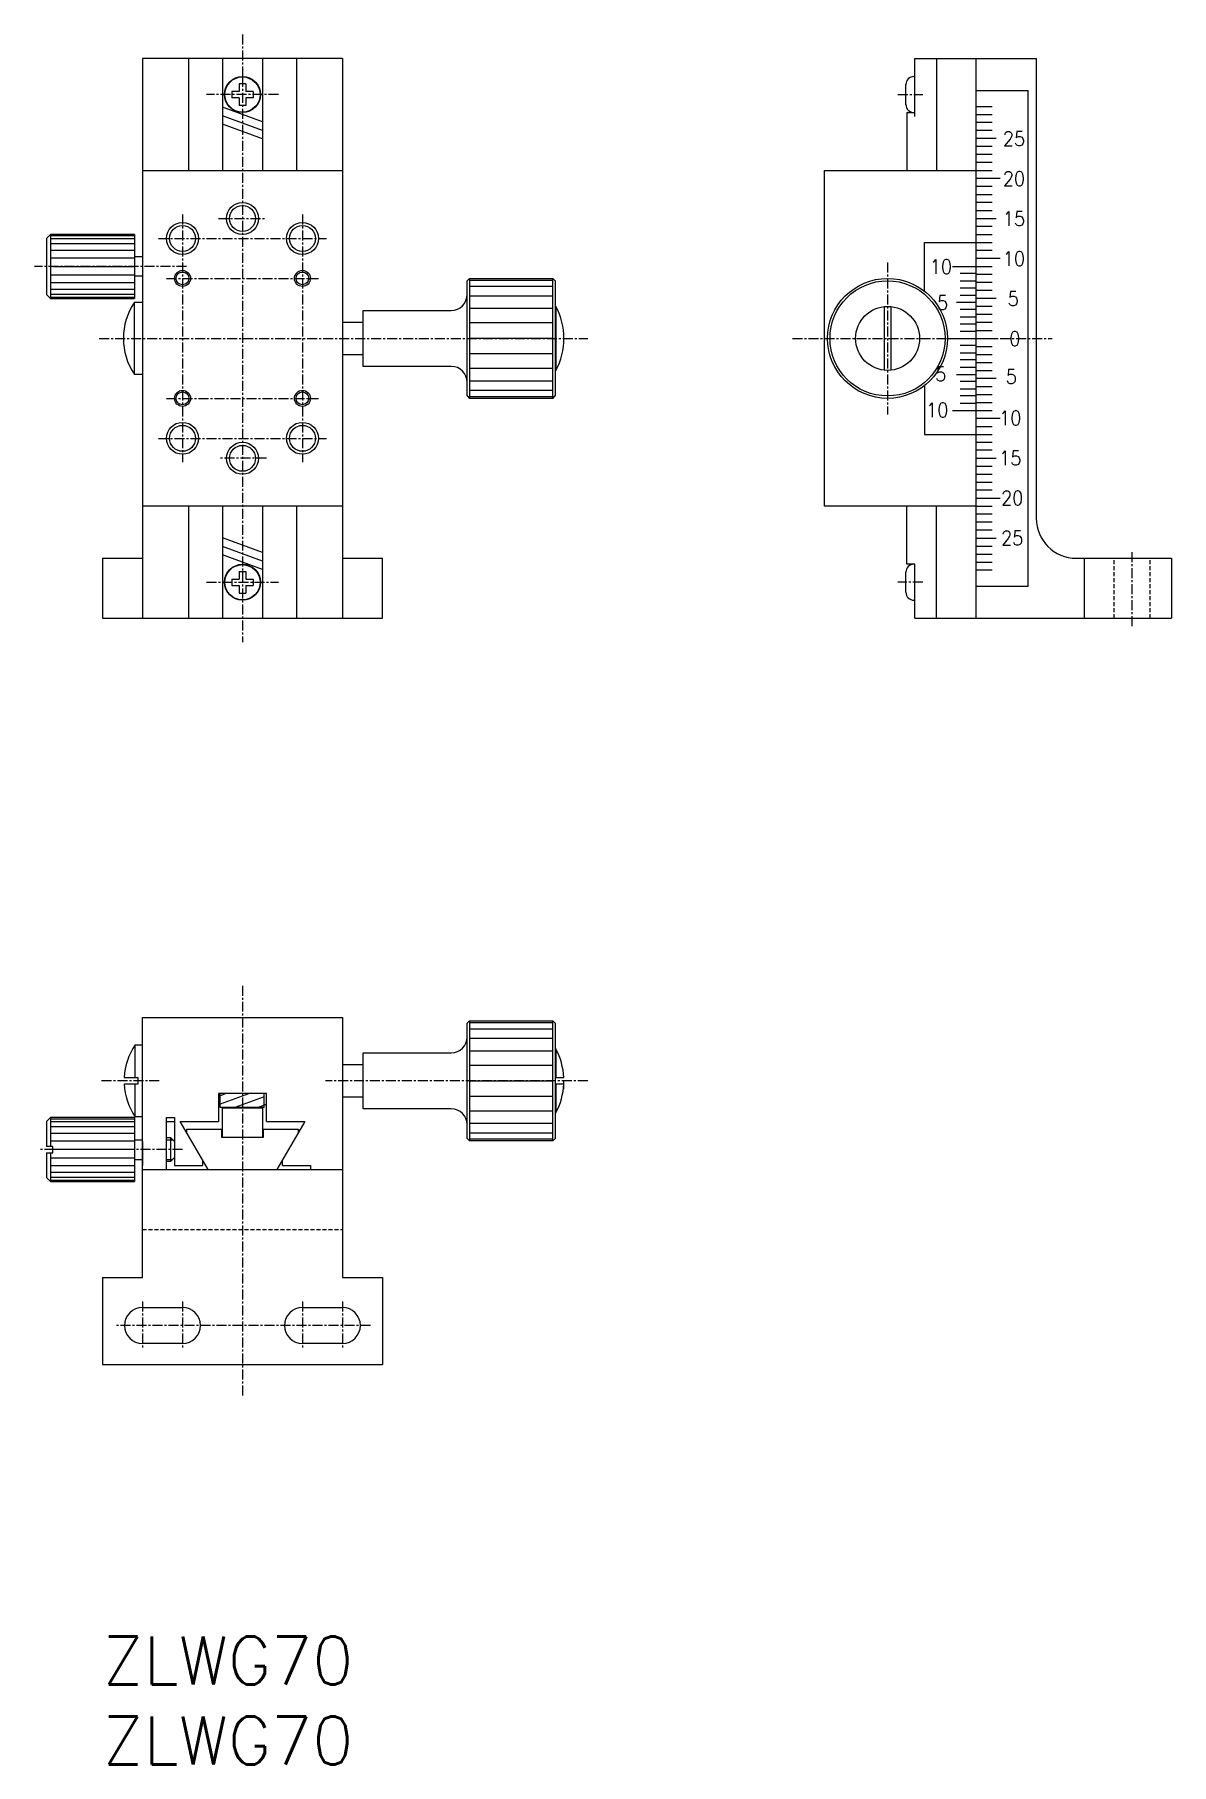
# Model space of a CAD drawing. Extents: x 1900 to 2042, y 1780 to 1996.
import ezdxf

# ---------------------------------------------------------------- set-up
doc = ezdxf.new("R2010")
doc.units = 0
doc.linetypes.add('CENTER', pattern=[2, 1.25, -0.25, 0.25, -0.25])
doc.linetypes.add('DASHED', pattern=[0.75, 0.5, -0.25])
doc.layers.get('0').update_dxf_attribs({"linetype": 'CONTINUOUS'})
doc.layers.add('CENTER', color=1, linetype='CENTER')
doc.styles.add('CONVERTER_1', font='txt.shx', dxfattribs={"width": 0.9})
doc.styles.get("Standard").update_dxf_attribs({"font": 'TXT', "bigfont": 'BIGFONT'})

msp = doc.modelspace()

# ---------------------------------------------------------------- linework, layer by layer
at = {"color": 7, "linetype": 'CONTINUOUS'}
for p, q in [((1913.38, 1993.2), (1913.38, 1923.2)), ((1938.38, 1993.2), (1913.38, 1993.2)), ((1919.13, 1993.2), (1919.13, 1979.2)), ((1923.38, 1993.2), (1923.38, 1979.2)), ((1928.38, 1993.2), (1928.38, 1979.2)), ((1932.63, 1993.2), (1932.63, 1979.2)), ((1938.38, 1993.2), (1933.98, 1993.2)), ((1938.38, 1993.2), (1938.38, 1923.2)), ((2009.97, 1985.95), (2009.97, 1993.2)), ((2009.97, 1993.2), (2025.17, 1993.2)), ((2012.67, 1993.2), (2012.67, 1979.2)), ((2012.67, 1993.2), (2012.67, 1979.2)), ((2017.67, 1923.2), (2017.67, 1993.2)), ((2025.17, 1993.2), (2025.17, 1935.7)), ((2009.87, 1990.95), (2009.97, 1990.95)), ((1924.53, 1989.1), (1924.53, 1988.3)), ((1925.48, 1989.1), (1924.53, 1989.1)), ((1926.28, 1990.05), (1925.48, 1990.05)), ((1925.48, 1990.05), (1925.48, 1989.1)), ((1926.28, 1990.05), (1926.28, 1989.1)), ((1927.23, 1989.1), (1926.28, 1989.1)), ((1927.23, 1989.1), (1927.23, 1988.3)), ((2008.87, 1987.45), (2008.87, 1989.95)), ((2017.67, 1989.2), (2024.17, 1989.2)), ((2024.17, 1927.2), (2024.17, 1989.2)), ((1925.48, 1988.3), (1924.53, 1988.3)), ((1925.48, 1988.3), (1925.48, 1987.35)), ((1926.28, 1987.35), (1925.48, 1987.35)), ((1927.23, 1988.3), (1926.28, 1988.3)), ((1926.28, 1988.3), (1926.28, 1987.35)), ((2008.97, 1986.45), (2008.97, 1979.2)), ((2008.97, 1986.45), (2009.87, 1986.45)), ((2009.87, 1986.45), (2009.97, 1986.45)), ((1913.38, 1979.2), (1938.38, 1979.2)), ((1998.67, 1979.2), (2017.67, 1979.2)), ((1998.67, 1937.2), (1998.67, 1979.2)), ((1901.38, 1970.7), (1901.88, 1971.2)), ((1912.38, 1971.2), (1901.88, 1971.2)), ((1912.38, 1971.2), (1912.38, 1963.2)), ((1901.38, 1970.7), (1901.38, 1963.7)), ((2011.17, 1964.12), (2011.17, 1970.2)), ((2011.17, 1970.2), (2017.67, 1970.2)), ((1913.38, 1968.42), (1912.38, 1968.42)), ((1913.38, 1968.7), (1913.38, 1965.7)), ((1913.38, 1965.97), (1912.38, 1965.97)), ((1954.28, 1965.7), (1953.98, 1965.4)), ((1953.98, 1951), (1953.98, 1965.4)), ((1954.28, 1965.7), (1964.68, 1965.7)), ((1964.68, 1965.7), (1964.98, 1965.4)), ((1964.98, 1965.4), (1964.98, 1951)), ((1901.88, 1963.2), (1901.38, 1963.7)), ((1901.88, 1963.2), (1912.38, 1963.2)), ((1912.36, 1953.7), (1912.36, 1962.72)), ((1912.38, 1962.72), (1913.38, 1962.72)), ((1940.98, 1954.7), (1940.98, 1961.7)), ((1940.98, 1961.7), (1951.98, 1961.7)), ((1964.98, 1962.2), (1965.08, 1962.2)), ((1965.08, 1962.2), (1965.08, 1954.2)), ((2006.17, 1954.22), (2006.17, 1962.18)), ((2006.97, 1962.18), (2006.97, 1954.22)), ((1940.98, 1960.2), (1938.38, 1960.2)), ((1938.38, 1956.2), (1940.98, 1956.2)), ((1951.98, 1954.7), (1940.98, 1954.7)), ((1965.08, 1954.2), (1964.98, 1954.2)), ((1913.38, 1953.7), (1912.36, 1953.7)), ((2011.17, 1952.27), (2011.17, 1946.2)), ((1953.98, 1951), (1954.28, 1950.7)), ((1964.68, 1950.7), (1954.28, 1950.7)), ((1964.68, 1950.7), (1964.98, 1951)), ((2011.17, 1946.2), (2017.67, 1946.2)), ((1938.38, 1937.2), (1913.38, 1937.2)), ((1919.13, 1937.2), (1919.13, 1923.2)), ((1923.38, 1937.2), (1923.38, 1923.2)), ((1928.38, 1937.2), (1928.38, 1923.2)), ((1932.63, 1937.2), (1932.63, 1923.2)), ((2017.67, 1937.2), (1998.67, 1937.2)), ((2008.97, 1929.95), (2008.97, 1937.2)), ((2012.67, 1923.2), (2012.67, 1937.2)), ((1908.38, 1930.7), (1913.38, 1930.7)), ((1908.38, 1930.7), (1908.38, 1923.2)), ((1938.38, 1930.7), (1943.38, 1930.7)), ((1943.38, 1923.2), (1943.38, 1930.7)), ((2009.87, 1929.95), (2008.97, 1929.95)), ((2009.97, 1929.95), (2009.87, 1929.95)), ((2009.97, 1923.2), (2009.97, 1929.95)), ((2030.17, 1930.7), (2042.07, 1930.7)), ((2031.17, 1930.7), (2031.17, 1923.2)), ((2042.07, 1930.7), (2042.07, 1923.2)), ((1924.53, 1928.1), (1925.48, 1928.1)), ((1924.53, 1928.1), (1924.53, 1927.3)), ((1925.48, 1929.05), (1925.48, 1928.1)), ((1925.48, 1929.05), (1926.28, 1929.05)), ((1926.28, 1929.05), (1926.28, 1928.1)), ((1926.28, 1928.1), (1927.23, 1928.1)), ((1927.23, 1928.1), (1927.23, 1927.3)), ((2008.87, 1926.45), (2008.87, 1928.95)), ((1924.53, 1927.3), (1925.48, 1927.3)), ((1925.48, 1927.3), (1925.48, 1926.35)), ((1925.48, 1926.35), (1926.28, 1926.35)), ((1926.28, 1927.3), (1926.28, 1926.35)), ((1926.28, 1927.3), (1927.23, 1927.3)), ((2017.67, 1927.2), (2024.17, 1927.2)), ((2009.97, 1925.45), (2009.87, 1925.45)), ((1908.38, 1923.2), (1943.38, 1923.2)), ((1908.38, 1923.2), (1908.38, 1923.2)), ((2009.97, 1923.2), (2042.07, 1923.2)), ((1913.38, 1873.24), (1938.38, 1873.24)), ((1913.38, 1840.74), (1913.38, 1873.24)), ((1938.38, 1873.24), (1938.38, 1840.74)), ((1953.98, 1872.54), (1954.28, 1872.84)), ((1953.98, 1858.14), (1953.98, 1872.54)), ((1954.28, 1872.84), (1964.68, 1872.84)), ((1964.98, 1872.54), (1964.68, 1872.84)), ((1964.98, 1872.54), (1964.98, 1858.14)), ((1912.46, 1865.74), (1912.46, 1869.84)), ((1912.46, 1869.84), (1913.38, 1869.84)), ((1964.98, 1869.34), (1965.08, 1869.34)), ((1965.08, 1869.34), (1965.08, 1865.74)), ((1940.98, 1867.34), (1938.38, 1867.34)), ((1940.98, 1861.84), (1940.98, 1868.84)), ((1940.98, 1868.84), (1951.98, 1868.84)), ((1911.09, 1865.74), (1912.78, 1865.74)), ((1912.78, 1865.74), (1912.78, 1864.94)), ((1964.98, 1865.74), (1966.07, 1865.74)), ((1966.08, 1864.34), (1966.08, 1865.34)), ((1912.78, 1864.94), (1911.09, 1864.94)), ((1912.46, 1860.84), (1912.46, 1864.94)), ((1928.88, 1863.74), (1922.88, 1863.74)), ((1922.88, 1863.74), (1922.88, 1860.24)), ((1923.08, 1862.02), (1923.08, 1863.74)), ((1928.58, 1862.02), (1928.58, 1863.74)), ((1928.88, 1860.24), (1928.88, 1863.74)), ((1938.38, 1863.34), (1940.98, 1863.34)), ((1966.07, 1864.94), (1964.98, 1864.94)), ((1965.08, 1864.94), (1965.08, 1861.34)), ((1901.38, 1860.24), (1901.88, 1860.74)), ((1912.38, 1860.74), (1901.88, 1860.74)), ((1912.38, 1860.74), (1912.38, 1852.74)), ((1913.38, 1860.84), (1912.46, 1860.84)), ((1913.38, 1860.84), (1912.46, 1860.84)), ((1913.38, 1860.84), (1912.46, 1860.84)), ((1913.38, 1855.44), (1913.38, 1860.84)), ((1916.38, 1857.74), (1916.38, 1860.74)), ((1916.38, 1860.74), (1917.38, 1860.74)), ((1917.38, 1860.74), (1917.38, 1854.74)), ((1923.08, 1862.34), (1922.88, 1862.34)), ((1928.58, 1862.02), (1923.08, 1862.02)), ((1923.38, 1858.24), (1923.38, 1862.02)), ((1928.38, 1861.94), (1923.38, 1861.94)), ((1928.38, 1862.02), (1928.38, 1858.24)), ((1928.88, 1862.34), (1928.58, 1862.34)), ((1951.98, 1861.84), (1940.98, 1861.84)), ((1965.08, 1861.34), (1964.98, 1861.34)), ((1901.38, 1860.24), (1901.38, 1857.14)), ((1916.38, 1858.14), (1916.38, 1860.24)), ((1916.38, 1860.24), (1917.38, 1860.24)), ((1921.57, 1854.24), (1918.1, 1860.24)), ((1918.1, 1860.24), (1922.88, 1860.24)), ((1918.88, 1859.24), (1918.88, 1858.89)), ((1923.28, 1859.24), (1918.88, 1859.24)), ((1918.88, 1859.24), (1918.88, 1858.89)), ((1923.28, 1858.24), (1923.28, 1859.24)), ((1932.88, 1859.24), (1928.48, 1859.24)), ((1928.48, 1859.24), (1928.48, 1858.24)), ((1928.88, 1860.24), (1933.66, 1860.24)), ((1928.88, 1860.24), (1933.66, 1860.24)), ((1933.66, 1860.24), (1930.19, 1854.24)), ((1932.88, 1858.89), (1932.88, 1859.24)), ((1932.88, 1858.89), (1932.88, 1859.24)), ((1932.88, 1859.24), (1932.88, 1858.89)), ((1932.88, 1859.24), (1932.88, 1858.89)), ((1932.88, 1858.89), (1932.88, 1859.24)), ((1932.88, 1858.89), (1932.88, 1859.24)), ((1902.18, 1857.14), (1901.38, 1857.14)), ((1902.18, 1856.34), (1902.18, 1857.14)), ((1912.38, 1857.97), (1913.38, 1857.97)), ((1913.38, 1857.74), (1913.38, 1854.74)), ((1916.38, 1858.24), (1916.88, 1858.24)), ((1916.38, 1854.24), (1916.38, 1858.24)), ((1916.88, 1858.24), (1917.38, 1857.74)), ((1916.88, 1858.24), (1916.88, 1855.24)), ((1928.48, 1858.24), (1923.28, 1858.24)), ((1953.98, 1858.14), (1954.28, 1857.84)), ((1964.68, 1857.84), (1954.28, 1857.84)), ((1964.98, 1858.14), (1964.68, 1857.84)), ((1901.38, 1856.34), (1902.18, 1856.34)), ((1901.38, 1856.34), (1901.38, 1853.24)), ((1912.38, 1855.52), (1913.38, 1855.52)), ((1913.38, 1854.24), (1921.57, 1854.24)), ((1913.38, 1854.24), (1916.38, 1854.24)), ((1916.88, 1855.24), (1916.38, 1855.24)), ((1916.38, 1854.24), (1938.38, 1854.24)), ((1917.38, 1855.74), (1916.88, 1855.24)), ((1917.38, 1854.74), (1920.88, 1854.74)), ((1920.88, 1855.43), (1920.88, 1854.74)), ((1930.88, 1854.74), (1930.88, 1855.43)), ((1930.88, 1854.74), (1930.88, 1855.43)), ((1930.88, 1854.74), (1934.38, 1854.74)), ((1934.38, 1854.74), (1934.38, 1854.24)), ((1901.88, 1852.74), (1901.38, 1853.24)), ((1901.88, 1852.74), (1912.38, 1852.74)), ((1908.38, 1840.74), (1908.38, 1829.84)), ((1908.38, 1840.74), (1913.38, 1840.74)), ((1938.38, 1840.74), (1943.38, 1840.74)), ((1943.38, 1840.74), (1943.38, 1829.84)), ((1913.38, 1836.99), (1918.38, 1836.99)), ((1933.38, 1836.99), (1938.38, 1836.99)), ((1918.38, 1832.49), (1913.38, 1832.49)), ((1938.38, 1832.49), (1933.38, 1832.49)), ((1908.38, 1829.84), (1943.38, 1829.84))]:
    msp.add_line(p, q, dxfattribs=at)
at = {"color": 3, "linetype": 'CONTINUOUS'}
for p, q in [((1928.38, 1985.29), (1923.38, 1987.11)), ((2017.67, 1987.2), (2019.67, 1987.2)), ((2017.67, 1986.2), (2019.67, 1986.2)), ((1928.38, 1984.22), (1923.38, 1986.04)), ((1928.38, 1983.16), (1923.38, 1984.98)), ((2019.67, 1985.2), (2017.67, 1985.2)), ((2019.67, 1984.2), (2017.67, 1984.2)), ((2020.17, 1983.2), (2017.67, 1983.2)), ((2019.67, 1982.2), (2017.67, 1982.2)), ((2019.67, 1981.2), (2017.67, 1981.2)), ((2019.67, 1980.2), (2017.67, 1980.2)), ((2017.67, 1979.2), (2019.67, 1979.2)), ((2020.67, 1978.2), (2017.67, 1978.2)), ((2019.67, 1977.2), (2017.67, 1977.2)), ((2017.67, 1976.2), (2019.67, 1976.2)), ((2019.67, 1975.2), (2017.67, 1975.2)), ((2017.67, 1974.2), (2019.67, 1974.2)), ((2017.67, 1974.2), (2019.67, 1974.2)), ((2017.67, 1973.2), (2020.17, 1973.2)), ((1901.88, 1971.2), (1901.88, 1963.2)), ((1901.88, 1971.06), (1912.38, 1971.06)), ((2019.67, 1972.2), (2017.67, 1972.2)), ((2019.67, 1972.2), (2017.67, 1972.2)), ((2017.67, 1971.2), (2019.67, 1971.2)), ((2017.67, 1971.2), (2019.67, 1971.2)), ((1912.38, 1970.66), (1901.88, 1970.66)), ((1912.38, 1970.03), (1901.88, 1970.03)), ((1912.38, 1969.2), (1901.88, 1969.2)), ((2017.67, 1970.2), (2019.67, 1970.2)), ((2017.67, 1970.2), (2019.67, 1970.2)), ((2019.67, 1969.2), (2017.67, 1969.2)), ((2019.67, 1969.2), (2017.67, 1969.2)), ((1912.38, 1968.23), (1901.88, 1968.23)), ((1902.18, 1967.2), (1912.38, 1967.2)), ((2014.67, 1967.2), (2019.67, 1967.2)), ((2020.67, 1968.2), (2017.67, 1968.2)), ((2020.17, 1968.2), (2017.67, 1968.2)), ((2017.67, 1967.2), (2019.67, 1967.2)), ((1901.88, 1966.16), (1912.38, 1966.16)), ((1901.88, 1965.2), (1912.38, 1965.2)), ((1954.28, 1965.7), (1954.28, 1950.7)), ((1964.68, 1965.44), (1954.28, 1965.44)), ((1964.68, 1964.69), (1954.28, 1964.69)), ((1964.68, 1950.7), (1964.68, 1965.7)), ((2017.67, 1966.3), (2015.67, 1966.3)), ((2015.67, 1965.4), (2017.67, 1965.4)), ((2019.67, 1966.2), (2017.67, 1966.2)), ((2019.67, 1966.2), (2017.67, 1966.2)), ((2019.67, 1965.2), (2017.67, 1965.2)), ((2019.67, 1965.2), (2017.67, 1965.2)), ((1901.88, 1964.37), (1912.38, 1964.37)), ((1901.88, 1963.73), (1912.38, 1963.73)), ((1912.38, 1963.33), (1901.88, 1963.33)), ((1964.68, 1963.5), (1954.28, 1963.5)), ((2017.67, 1962.7), (2015.17, 1962.7)), ((2017.67, 1964.5), (2015.67, 1964.5)), ((2015.67, 1963.6), (2017.67, 1963.6)), ((2019.67, 1964.2), (2017.67, 1964.2)), ((2019.67, 1964.2), (2017.67, 1964.2)), ((2020.17, 1963.2), (2017.67, 1963.2)), ((2020.17, 1963.2), (2017.67, 1963.2)), ((1964.68, 1961.95), (1954.28, 1961.95)), ((2017.67, 1961.8), (2015.67, 1961.8)), ((2015.67, 1960.9), (2017.67, 1960.9)), ((2019.67, 1962.2), (2017.67, 1962.2)), ((2019.67, 1962.2), (2017.67, 1962.2)), ((2019.67, 1961.2), (2017.67, 1961.2)), ((2019.67, 1961.2), (2017.67, 1961.2)), ((1964.68, 1960.14), (1954.28, 1960.14)), ((1964.68, 1958.2), (1954.28, 1958.2)), ((2014.07, 1958.2), (2020.17, 1958.2)), ((2017.67, 1960), (2015.67, 1960)), ((2015.67, 1959.1), (2017.67, 1959.1)), ((2019.67, 1960.2), (2017.67, 1960.2)), ((2019.67, 1960.2), (2017.67, 1960.2)), ((2017.67, 1959.2), (2019.67, 1959.2)), ((2017.67, 1959.2), (2019.67, 1959.2)), ((1964.68, 1956.26), (1954.28, 1956.26)), ((2017.67, 1957.3), (2015.67, 1957.3)), ((2015.67, 1956.4), (2017.67, 1956.4)), ((2017.67, 1957.2), (2019.67, 1957.2)), ((2017.67, 1957.2), (2019.67, 1957.2)), ((2017.67, 1956.2), (2019.67, 1956.2)), ((2017.67, 1956.2), (2019.67, 1956.2)), ((1964.68, 1954.45), (1954.28, 1954.45)), ((2017.67, 1955.5), (2015.67, 1955.5)), ((2015.67, 1954.6), (2017.67, 1954.6)), ((2017.67, 1955.2), (2019.67, 1955.2)), ((2017.67, 1955.2), (2019.67, 1955.2)), ((2017.67, 1954.2), (2019.67, 1954.2)), ((2017.67, 1954.2), (2019.67, 1954.2)), ((1954.28, 1952.89), (1964.68, 1952.89)), ((1964.68, 1951.7), (1954.28, 1951.7)), ((2015.17, 1953.7), (2017.67, 1953.7)), ((2017.67, 1952.8), (2015.67, 1952.8)), ((2015.67, 1951.9), (2017.67, 1951.9)), ((2020.17, 1953.2), (2017.67, 1953.2)), ((2020.17, 1953.2), (2017.67, 1953.2)), ((2017.67, 1952.2), (2019.67, 1952.2)), ((2017.67, 1952.2), (2019.67, 1952.2)), ((1954.28, 1950.95), (1964.68, 1950.95)), ((2017.67, 1951), (2015.67, 1951)), ((2015.67, 1950.1), (2017.67, 1950.1)), ((2015.67, 1950.1), (2017.67, 1950.1)), ((2017.67, 1951.2), (2019.67, 1951.2)), ((2017.67, 1951.2), (2019.67, 1951.2)), ((2017.67, 1950.2), (2019.67, 1950.2)), ((2017.67, 1950.2), (2019.67, 1950.2)), ((2014.67, 1949.2), (2019.67, 1949.2)), ((2017.67, 1949.2), (2019.67, 1949.2)), ((2020.67, 1948.2), (2017.67, 1948.2)), ((2017.67, 1947.2), (2019.67, 1947.2)), ((2017.67, 1947.2), (2019.67, 1947.2)), ((2017.67, 1946.2), (2019.67, 1946.2)), ((2017.67, 1946.2), (2019.67, 1946.2)), ((2017.67, 1945.2), (2019.67, 1945.2)), ((2017.67, 1945.2), (2019.67, 1945.2)), ((2019.67, 1944.2), (2017.67, 1944.2)), ((2019.67, 1944.2), (2017.67, 1944.2)), ((2017.67, 1943.2), (2020.17, 1943.2)), ((2017.67, 1942.2), (2019.67, 1942.2)), ((2017.67, 1942.2), (2019.67, 1942.2)), ((2017.67, 1941.2), (2019.67, 1941.2)), ((2017.67, 1940.2), (2019.67, 1940.2)), ((2019.67, 1939.2), (2017.67, 1939.2)), ((2017.67, 1938.2), (2020.67, 1938.2)), ((2017.67, 1937.2), (2019.67, 1937.2)), ((2019.67, 1936.2), (2017.67, 1936.2)), ((2019.67, 1935.2), (2017.67, 1935.2)), ((1928.38, 1931.42), (1923.38, 1933.24)), ((1928.38, 1930.35), (1923.38, 1932.17)), ((2019.67, 1934.2), (2017.67, 1934.2)), ((2017.67, 1933.2), (2020.17, 1933.2)), ((2017.67, 1932.2), (2019.67, 1932.2)), ((1928.38, 1929.29), (1923.38, 1931.11)), ((2017.67, 1931.2), (2019.67, 1931.2)), ((2017.67, 1930.2), (2019.67, 1930.2)), ((2019.67, 1929.2), (2017.67, 1929.2)), ((1954.28, 1872.84), (1954.28, 1857.84)), ((1964.68, 1872.58), (1954.28, 1872.58)), ((1954.28, 1871.84), (1964.68, 1871.84)), ((1964.68, 1857.84), (1964.68, 1872.84)), ((1964.68, 1870.64), (1954.28, 1870.64)), ((1954.28, 1869.09), (1964.68, 1869.09)), ((1954.28, 1867.28), (1964.68, 1867.28)), ((1954.28, 1865.34), (1964.68, 1865.34)), ((1923.82, 1863.74), (1923.08, 1863.47)), ((1926.74, 1863.74), (1923.08, 1862.41)), ((1928.58, 1863.34), (1924.93, 1862.02)), ((1954.28, 1863.4), (1964.68, 1863.4)), ((1901.88, 1860.74), (1901.88, 1857.14)), ((1928.58, 1862.28), (1927.85, 1862.02)), ((1954.28, 1861.59), (1964.68, 1861.59)), ((1901.88, 1860.6), (1912.38, 1860.6)), ((1912.38, 1860.2), (1901.88, 1860.2)), ((1912.38, 1859.57), (1901.88, 1859.57)), ((1912.38, 1858.74), (1901.88, 1858.74)), ((1954.28, 1860.04), (1964.68, 1860.04)), ((1954.28, 1858.84), (1964.68, 1858.84)), ((1912.38, 1857.78), (1901.88, 1857.78)), ((1912.38, 1856.74), (1902.18, 1856.74)), ((1916.38, 1857.97), (1917.15, 1857.97)), ((1954.28, 1858.1), (1964.68, 1858.1)), ((1901.88, 1856.34), (1901.88, 1852.74)), ((1901.88, 1855.7), (1912.38, 1855.7)), ((1901.88, 1854.74), (1912.38, 1854.74)), ((1916.38, 1855.52), (1917.15, 1855.52)), ((1901.88, 1853.91), (1912.38, 1853.91)), ((1901.88, 1853.28), (1912.38, 1853.28)), ((1912.38, 1852.88), (1901.88, 1852.88))]:
    msp.add_line(p, q, dxfattribs=at)
at = {"color": 3, "linetype": 'DASHED'}
for p, q in [((2034.92, 1923.2), (2034.92, 1930.7)), ((2039.42, 1923.2), (2039.42, 1930.7)), ((1913.38, 1846.74), (1938.38, 1846.74))]:
    msp.add_line(p, q, dxfattribs=at)
at = {"color": 7, "linetype": 'CONTINUOUS'}
for centre, radius in [((1925.88, 1988.7), 2.25), ((1925.88, 1988.7), 2.2), ((1925.88, 1973.2), 1.62), ((1918.38, 1970.7), 1.62), ((1933.38, 1970.7), 1.62), ((1918.38, 1965.7), 0.8), ((1933.38, 1965.7), 0.8), ((2006.57, 1958.2), 7.5), ((1918.38, 1950.7), 0.8), ((1933.38, 1950.7), 0.8), ((1918.38, 1945.7), 1.62), ((1933.38, 1945.7), 1.62), ((1925.88, 1943.2), 1.62), ((1925.88, 1927.7), 2.25), ((1925.88, 1927.7), 2.2)]:
    msp.add_circle(centre, radius, dxfattribs=at)
at = {"color": 3, "linetype": 'CONTINUOUS'}
for centre, radius in [((1925.88, 1973.2), 2), ((1918.38, 1970.7), 2), ((1933.38, 1970.7), 2), ((1918.38, 1965.7), 1), ((1933.38, 1965.7), 1), ((2006.57, 1958.2), 7.2), ((2006.57, 1958.2), 4), ((1918.38, 1950.7), 1), ((1933.38, 1950.7), 1), ((1918.38, 1945.7), 2), ((1933.38, 1945.7), 2), ((1925.88, 1943.2), 2)]:
    msp.add_circle(centre, radius, dxfattribs=at)
at = {"color": 7, "linetype": 'CONTINUOUS'}
for centre, radius, start, end in [((2009.87, 1989.95), 1, 90, 180), ((2009.87, 1987.45), 1, 180, 270), ((1918.98, 1958.2), 8, 145.5885, 214.2289), ((1951.98, 1963.7), 2, 270, 0), ((1957.58, 1958.2), 8.5, 331.9275, 28.0725), ((1951.98, 1952.7), 2, 0, 90), ((2030.17, 1935.7), 5, 180, 270), ((2009.87, 1928.95), 1, 90, 180), ((2009.87, 1926.45), 1, 180, 270), ((1919.08, 1865.34), 8, 145.7711, 177.134), ((1951.98, 1870.84), 2, 270, 0), ((1957.58, 1865.34), 8.5, 2.6973, 28.0725), ((1919.08, 1865.34), 8, 182.866, 214.2289), ((1957.58, 1865.34), 8.5, 331.9275, 357.3027), ((1951.98, 1859.84), 2, 0, 90), ((1913.38, 1834.74), 2.25, 90, 270), ((1918.38, 1834.74), 2.25, 270, 90), ((1933.38, 1834.74), 2.25, 90, 270), ((1938.38, 1834.74), 2.25, 270, 90)]:
    msp.add_arc(centre, radius, start, end, dxfattribs=at)
at = {"layer": 'CENTER', "color": 1, "linetype": 'CENTER'}
for p, q in [((1925.88, 1996.2), (1925.88, 1990.95)), ((1925.88, 1990.9), (1925.88, 1920.2)), ((1930.38, 1988.7), (1921.38, 1988.7)), ((1930.38, 1988.7), (1921.38, 1988.7)), ((1930.38, 1988.7), (1921.38, 1988.7)), ((2007.87, 1988.7), (2010.97, 1988.7)), ((1918.38, 1973.7), (1918.38, 1942.7)), ((1922.88, 1973.2), (1928.88, 1973.2)), ((1933.38, 1973.7), (1933.38, 1942.7)), ((1915.38, 1970.7), (1936.38, 1970.7)), ((1918.88, 1967.2), (1899.88, 1967.2)), ((2006.57, 1967.7), (2006.57, 1948.7)), ((1916.38, 1965.7), (1935.38, 1965.7)), ((1919.18, 1965.7), (1919.38, 1965.7)), ((1934.18, 1965.7), (1934.38, 1965.7)), ((1907.96, 1958.2), (1969.08, 1958.2)), ((1994.67, 1958.2), (2027.17, 1958.2)), ((1916.38, 1950.7), (1935.38, 1950.7)), ((1919.18, 1950.7), (1919.38, 1950.7)), ((1934.18, 1950.7), (1934.38, 1950.7)), ((1915.38, 1945.7), (1936.38, 1945.7)), ((1928.88, 1943.2), (1922.88, 1943.2)), ((2037.17, 1922.2), (2037.17, 1931.7)), ((1921.38, 1927.7), (1930.38, 1927.7)), ((2010.97, 1927.7), (2007.87, 1927.7)), ((1925.88, 1877.24), (1925.88, 1825.84)), ((1915.48, 1865.34), (1908.09, 1865.34)), ((1969.08, 1865.34), (1936.28, 1865.34)), ((1918.38, 1856.74), (1900.38, 1856.74)), ((1913.38, 1837.74), (1913.38, 1831.74)), ((1918.38, 1837.74), (1918.38, 1831.74)), ((1933.38, 1837.74), (1933.38, 1831.74)), ((1938.38, 1837.74), (1938.38, 1831.74)), ((1941.88, 1834.74), (1909.88, 1834.74))]:
    msp.add_line(p, q, dxfattribs=at)

# ---------------------------------------------------------------- texts
at = {"color": 3, "linetype": 'CONTINUOUS', "style": 'CONVERTER_1', "width": 0.9}
for s, p in [('25', (2020.99, 1982.27)), ('20', (2020.99, 1977.27)), ('15', (2020.99, 1972.27)), ('10', (2020.99, 1967.27)), ('10', (2011.86, 1966.26)), ('5', (2012.76, 1961.76)), ('5', (2021.59, 1962.27)), ('0', (2021.79, 1957.27))]:
    msp.add_text(s, height=1.8, dxfattribs=at).set_placement(p)
at = {"color": 3, "linetype": 'CONTINUOUS', "width": 0.9}
for s, p in [('5', (2012.53, 1952.83)), ('5', (2021.36, 1952.53)), ('10', (2011.4, 1948.33)), ('10', (2020.53, 1947.33)), ('15', (2020.53, 1942.33)), ('20', (2020.76, 1937.33)), ('25', (2020.76, 1932.33))]:
    msp.add_text(s, height=1.8, dxfattribs=at).set_placement(p)
at = {"color": 7, "linetype": 'CONTINUOUS'}
for p in [(1908.38, 1789.84), (1908.38, 1779.84)]:
    msp.add_text('ZLWG70', height=6, dxfattribs=at).set_placement(p)

doc.saveas('drawing.dxf')
